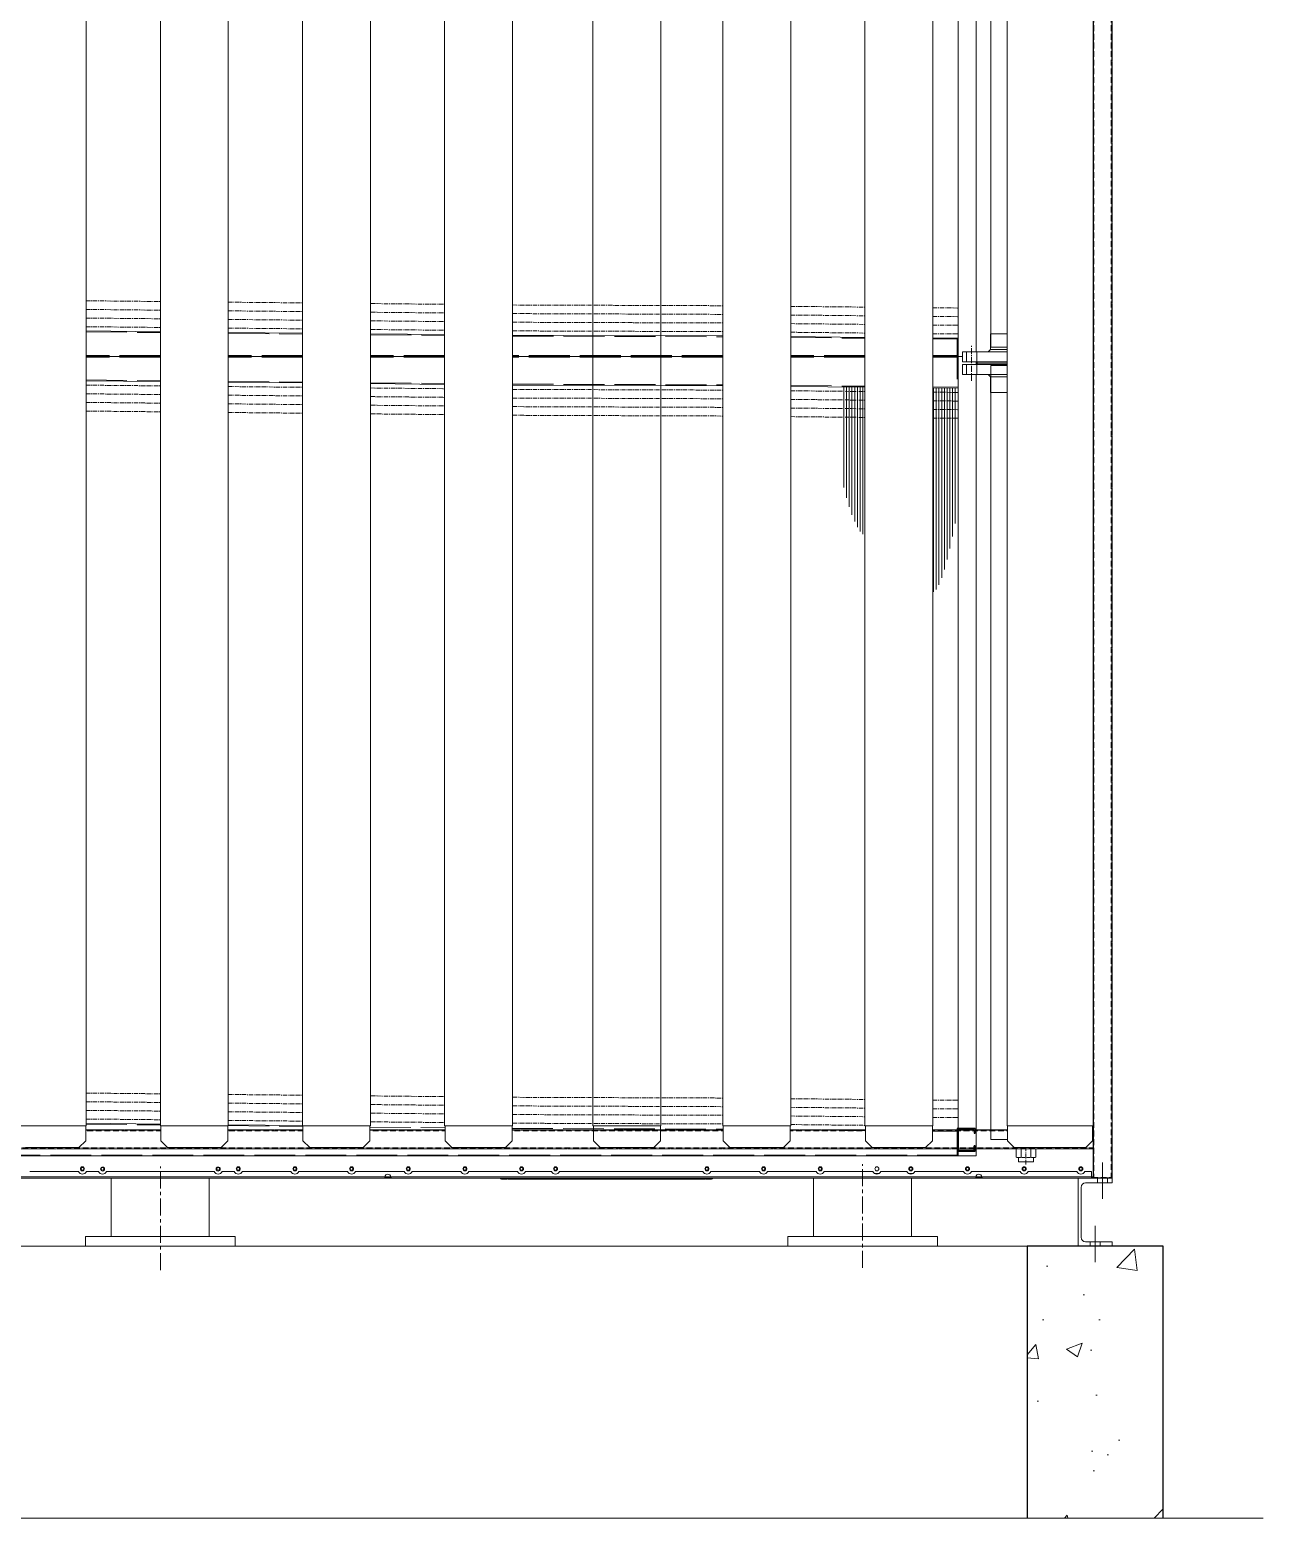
# Model space of a CAD drawing. Header units: millimetres. Extents: x -662582 to 33115, y -140469 to 24125.
# Drawn here: x 7375 to 10096, y 9062 to 12346 of the extents above; entities that cross this region are included whole.
import ezdxf

# ---------------------------------------------------------------- set-up
doc = ezdxf.new("R2010")
doc.units = ezdxf.units.MM
for name, pattern in [('CENTER', [2, 1.25, -0.25, 0.25, -0.25]), ('CENTERX2', [4, 2.5, -0.5, 0.5, -0.5]), ('DASHED', [15, 12, -3]), ('HIDDEN', [0.375, 0.25, -0.125]), ('HIDDENX2', [0.75, 0.5, -0.25])]:
    doc.linetypes.add(name, pattern=pattern)
for name, color, linetype in [('center', 1, 'CENTER'), ('HIDD', 2, 'HIDDENX2'), ('냉각탑_기초', 23, 'Continuous')]:
    doc.layers.add(name, color=color, linetype=linetype)

# ---------------------------------------------------------------- blocks, each defined once
blk = doc.blocks.new('435')
for p, q in [((-131382, 21088.8), (-131342, 21088.8)), ((-131382, 21088.8), (-131382, 21078.8)), ((-131380, 21086.8), (-131344, 21086.8)), ((-131380, 21086.8), (-131380, 21078.8)), ((-131344, 21086.8), (-131344, 21040.8)), ((-131342, 21088.8), (-131342, 21038.8)), ((-131342, 21088.8), (-131342, 21038.8)), ((-131380, 21078.8), (-131382, 21078.8)), ((-131382, 21038.8), (-131382, 21050.8)), ((-131382, 21050.8), (-131380, 21050.8)), ((-131342, 21038.8), (-131382, 21038.8)), ((-131380, 21040.8), (-131380, 21050.8)), ((-131344, 21040.8), (-131380, 21040.8))]:
    blk.add_line(p, q)
blk = doc.blocks.new('3')
at = {"lineweight": 20}
for p, q in [((7499, 9928.1), (7499, 13369.1)), ((7662.7, 9928.1), (7662.7, 13369.1)), ((7812.7, 9928.1), (7812.7, 13369.1)), ((7976.3, 9928.1), (7976.3, 13369.1)), ((8126.3, 9928.1), (8126.3, 13369.1)), ((8290, 9928.1), (8290, 13369.1)), ((8440, 9928.1), (8440, 13369.1)), ((8617.3, 9928.1), (8617.3, 13369.1)), ((8767.3, 9928.1), (8767.3, 13369.1)), ((8903.6, 9928.1), (8903.6, 13369.1)), ((9053.6, 9928.1), (9053.6, 13369.1)), ((9217.3, 9928.1), (9217.3, 13369.1)), ((9367.3, 9928.1), (9367.3, 13369.1)), ((9530.9, 9928.1), (9530.9, 13369.1)), ((9720.7, 9928.1), (9720.7, 13369.1)), ((7349, 9928.1), (7499, 9928.1)), ((7498, 9928.1), (7498, 9895.1)), ((7662.7, 9928.1), (7812.7, 9928.1)), ((7663.7, 9928.1), (7663.7, 9895.1)), ((7811.7, 9928.1), (7811.7, 9895.1)), ((7976.3, 9928.1), (8126.3, 9928.1)), ((7977.3, 9928.1), (7977.3, 9895.1)), ((8125.3, 9928.1), (8125.3, 9895.1)), ((8290, 9928.1), (8440, 9928.1)), ((8291, 9928.1), (8291, 9895.1)), ((8439, 9928.1), (8439, 9895.1)), ((8617.3, 9928.1), (8767.3, 9928.1)), ((8618.3, 9928.1), (8618.3, 9895.1)), ((8766.3, 9928.1), (8766.3, 9895.1)), ((8903.6, 9928.1), (9053.6, 9928.1)), ((8904.6, 9928.1), (8904.6, 9895.1)), ((9052.6, 9928.1), (9052.6, 9895.1)), ((9217.3, 9928.1), (9367.3, 9928.1)), ((9218.3, 9928.1), (9218.3, 9895.1)), ((9366.3, 9928.1), (9366.3, 9895.1)), ((9530.9, 9928.1), (9720.7, 9928.1)), ((9531.9, 9928.1), (9531.9, 9895.1)), ((9719.7, 9928.1), (9719.7, 9895.1)), ((7498, 9895.1), (7483, 9880.1)), ((7663.7, 9895.1), (7678.7, 9880.1)), ((7811.7, 9895.1), (7796.7, 9880.1)), ((7977.3, 9895.1), (7992.3, 9880.1)), ((8125.3, 9895.1), (8110.3, 9880.1)), ((8291, 9895.1), (8306, 9880.1)), ((8439, 9895.1), (8424, 9880.1)), ((8618.3, 9895.1), (8633.3, 9880.1)), ((8766.3, 9895.1), (8751.3, 9880.1)), ((8904.6, 9895.1), (8919.6, 9880.1)), ((9052.6, 9895.1), (9037.6, 9880.1)), ((9218.3, 9895.1), (9233.3, 9880.1)), ((9366.3, 9895.1), (9351.3, 9880.1)), ((9531.9, 9895.1), (9546.9, 9880.1)), ((9719.7, 9895.1), (9704.7, 9880.1)), ((7365, 9880.1), (7483, 9880.1)), ((7678.7, 9880.1), (7796.7, 9880.1)), ((7992.3, 9880.1), (8110.3, 9880.1)), ((8306, 9880.1), (8424, 9880.1)), ((8633.3, 9880.1), (8751.3, 9880.1)), ((8919.6, 9880.1), (9037.6, 9880.1)), ((9233.3, 9880.1), (9351.3, 9880.1)), ((9546.9, 9880.1), (9704.7, 9880.1)), ((9730.7, 9802.1), (9730.7, 9812.1)), ((9752.7, 9802.1), (9752.7, 9812.1)), ((5637.7, 9662.1), (9687.7, 9662.1)), ((9714.2, 9662.1), (9714.2, 9672.1)), ((9736.2, 9662.1), (9736.2, 9672.1))]:
    blk.add_line(p, q, dxfattribs=at)
at = {"lineweight": 20, "ltscale": 7.5}
for p, q in [((9422.7, 13374.1), (9422.7, 9863.5)), ((9462.7, 13374.1), (9462.7, 11635.8)), ((9494.9, 13354.1), (9494.9, 11645.8)), ((7499, 11681.8), (7662.7, 11680.2)), ((7812.7, 11678.7), (7976.3, 11677.1)), ((8126.3, 11675.6), (8290, 11674)), ((8440, 11672.5), (8903.6, 11670.9)), ((9053.6, 11669.4), (9217.3, 11667.8)), ((9367.3, 11666.3), (9422.7, 11665.8)), ((9494.9, 11645.8), (9530.9, 11645.8)), ((7662.7, 11625.8), (7499, 11625.8)), ((7976.3, 11625.8), (7812.7, 11625.8)), ((8290, 11625.8), (8126.3, 11625.8)), ((8290, 11625.8), (8126.3, 11625.8)), ((8903.6, 11625.8), (8440, 11625.8)), ((9217.3, 11625.8), (9053.6, 11625.8)), ((9217.3, 11625.8), (9053.6, 11625.8)), ((9432.7, 11625.8), (9367.3, 11625.8)), ((9432.7, 11625.8), (9367.3, 11625.8)), ((9462.7, 11613.8), (9462.7, 11607.8)), ((9494.9, 11605.8), (9494.9, 9897.5)), ((9494.9, 11605.8), (9530.9, 11605.8)), ((7499, 11571.8), (7662.7, 11570.2)), ((7812.7, 11568.7), (7976.3, 11567.1)), ((8126.3, 11565.6), (8290, 11564)), ((8440, 11562.5), (8903.6, 11560.9)), ((9462.7, 11585.8), (9462.7, 9861.5)), ((9053.6, 11559.4), (9217.3, 11557.8)), ((9367.3, 11556.3), (9422.7, 11555.8)), ((7499, 9933.5), (7662.7, 9931.9)), ((7812.7, 9930.4), (7976.3, 9928.8)), ((9494.9, 9897.5), (9531.9, 9897.5)), ((9462.7, 9861.5), (5862.7, 9861.5)), ((9551.1, 9859.1), (9551.1, 9877.1)), ((9556.5, 9858), (9556.5, 9848.6)), ((9561.9, 9859.1), (9561.9, 9877.1)), ((9583.5, 9859.1), (9583.5, 9877.1)), ((9588.9, 9858), (9588.9, 9848.6)), ((9594.3, 9859.1), (9594.3, 9877.1)), ((9588.9, 9848.6), (9556.5, 9848.6))]:
    blk.add_line(p, q, dxfattribs=at)
at = {"color": 7, "lineweight": 20}
for p, q in [((9720.7, 10316.9), (9720.7, 13239.1)), ((5640.3, 9812.1), (9685.1, 9812.1)), ((7554.4, 9812.1), (7554.4, 9684.1)), ((7770.7, 9812.1), (7770.7, 9684.1)), ((9104, 9812.1), (9104, 9684.1)), ((9320.3, 9812.1), (9320.3, 9684.1)), ((7497.5, 9684.1), (7827.5, 9684.1)), ((7497.5, 9662.1), (7497.5, 9684.1)), ((7497.5, 9662.1), (7827.5, 9662.1)), ((7800.7, 9662.1), (7584.4, 9662.1)), ((7827.5, 9662.1), (7827.5, 9684.1)), ((9047.1, 9684.1), (9377.1, 9684.1)), ((9047.1, 9662.1), (9047.1, 9684.1)), ((9047.1, 9662.1), (9377.1, 9662.1)), ((9350.3, 9662.1), (9134, 9662.1)), ((9377.1, 9662.1), (9377.1, 9684.1))]:
    blk.add_line(p, q, dxfattribs=at)
at = {"color": 1, "linetype": 'CENTER', "lineweight": 20, "ltscale": 7.5}
for p, q in [((7499, 11748.5), (7662.7, 11746.9)), ((7499, 11729.4), (7662.7, 11727.8)), ((7812.7, 11745.4), (7976.3, 11743.8)), ((7812.7, 11726.3), (7976.3, 11724.7)), ((8126.3, 11742.3), (8290, 11740.7)), ((8440, 11739.2), (8903.6, 11737.6)), ((9053.6, 11736.1), (9217.3, 11734.5)), ((9367.3, 11733), (9423.3, 11732.5)), ((7499, 11710.4), (7662.7, 11708.8)), ((7812.7, 11707.3), (7976.3, 11705.7)), ((8126.3, 11723.2), (8290, 11721.6)), ((8126.3, 11704.2), (8290, 11702.6)), ((8440, 11720.2), (8903.6, 11718.5)), ((8440, 11701.1), (8903.6, 11699.5)), ((9053.6, 11717.1), (9217.3, 11715.4)), ((9053.6, 11698), (9217.3, 11696.4)), ((9367.3, 11714), (9423.2, 11713.4)), ((9367.3, 11694.9), (9423, 11694.4)), ((7499, 11691.3), (7662.7, 11689.7)), ((7812.7, 11688.2), (7976.3, 11686.6)), ((8126.3, 11685.1), (8290, 11683.5)), ((8440, 11682), (8903.6, 11680.4)), ((9053.6, 11679), (9217.3, 11677.3)), ((9367.3, 11675.9), (9422.8, 11675.3)), ((7499, 11562.3), (7662.7, 11560.7)), ((7499, 11543.2), (7662.7, 11541.6)), ((7812.7, 11559.2), (7976.3, 11557.6)), ((7812.7, 11540.1), (7976.3, 11538.5)), ((8126.3, 11556.1), (8290, 11554.5)), ((8126.3, 11537), (8290, 11535.4)), ((8440, 11553), (8903.6, 11551.4)), ((8440, 11533.9), (8903.6, 11532.3)), ((9053.6, 11549.9), (9217.3, 11548.3)), ((9053.6, 11530.9), (9217.3, 11529.2)), ((9367.3, 11546.8), (9422.6, 11546.3)), ((7499, 11524.2), (7662.7, 11522.6)), ((7499, 11505.1), (7662.7, 11503.5)), ((7812.7, 11521.1), (7976.3, 11519.5)), ((7812.7, 11502), (7976.3, 11500.4)), ((8126.3, 11518), (8290, 11516.4)), ((8126.3, 11498.9), (8290, 11497.3)), ((8440, 11514.9), (8903.6, 11513.3)), ((8440, 11495.8), (8903.6, 11494.2)), ((9053.6, 11511.8), (9217.3, 11510.2)), ((9367.3, 11527.8), (9422.4, 11527.2)), ((9367.3, 11508.7), (9422.2, 11508.2)), ((9053.6, 11492.8), (9217.3, 11491.1)), ((9367.3, 11489.7), (9422, 11489.1)), ((7499, 10000.2), (7662.7, 9998.6)), ((7812.7, 9997.1), (7976.3, 9995.5)), ((8126.3, 9994), (8290, 9992.4)), ((8440, 9990.9), (8903.6, 9989.3)), ((9053.6, 9987.8), (9217.3, 9986.2)), ((9367.3, 9984.7), (9423.3, 9984.2)), ((7499, 9981.1), (7662.7, 9979.5)), ((7499, 9962.1), (7662.7, 9960.5)), ((7812.7, 9978), (7976.3, 9976.4)), ((7812.7, 9959), (7976.3, 9957.4)), ((8126.3, 9974.9), (8290, 9973.3)), ((8126.3, 9955.9), (8290, 9954.3)), ((8440, 9971.9), (8903.6, 9970.2)), ((8440, 9952.8), (8903.6, 9951.2)), ((9053.6, 9968.8), (9217.3, 9967.1)), ((9367.3, 9965.7), (9423.2, 9965.1)), ((7499, 9943), (7662.7, 9941.4)), ((7812.7, 9939.9), (7976.3, 9938.3)), ((8126.3, 9936.8), (8290, 9935.2)), ((8440, 9933.7), (8903.6, 9932.1)), ((9053.6, 9949.7), (9217.3, 9948.1)), ((9053.6, 9930.7), (9217.3, 9929)), ((9367.3, 9946.6), (9423, 9946.1)), ((9572.7, 9842.8), (9572.7, 9877.1))]:
    blk.add_line(p, q, dxfattribs=at)
at = {"color": 6, "linetype": 'DASHED', "lineweight": 20, "ltscale": 7.5}
for p, q in [((7499, 11679.8), (7662.7, 11678.2)), ((7812.7, 11676.7), (7976.3, 11675.1)), ((8126.3, 11673.6), (8290, 11672)), ((8440, 11670.5), (8903.6, 11668.9)), ((9053.6, 11667.4), (9217.3, 11665.8)), ((9367.3, 11664.3), (9422.7, 11663.8)), ((9420.7, 11665.8), (9420.7, 11555.8)), ((7662.7, 11627.8), (7499, 11627.8)), ((7976.3, 11627.8), (7812.7, 11627.8)), ((8290, 11627.8), (8126.3, 11627.8)), ((8903.6, 11627.8), (8440, 11627.8)), ((9217.3, 11627.8), (9053.6, 11627.8)), ((9422.7, 11627.8), (9367.3, 11627.8)), ((7662.7, 11623.8), (7499, 11623.8)), ((7976.3, 11623.8), (7812.7, 11623.8)), ((8290, 11623.8), (8126.3, 11623.8)), ((8903.6, 11623.8), (8440, 11623.8)), ((9217.3, 11623.8), (9053.6, 11623.8)), ((9422.7, 11623.8), (9367.3, 11623.8)), ((7499, 11573.8), (7662.7, 11572.2)), ((7812.7, 11570.7), (7976.3, 11569.1)), ((8126.3, 11567.6), (8290, 11566)), ((8440, 11564.5), (8903.6, 11562.9)), ((9053.6, 11561.4), (9217.3, 11559.8)), ((9367.3, 11558.3), (9422.7, 11557.8)), ((7499, 9931.5), (7662.7, 9929.9)), ((7812.7, 9928.4), (7977.3, 9926.8)), ((8125.3, 9925.3), (8291, 9923.7)), ((8439, 9922.2), (8904.6, 9920.6)), ((9052.6, 9919.1), (9218.3, 9917.5)), ((9366.3, 9916), (9422.7, 9915.5)), ((9420.7, 9917.5), (9420.7, 9863.5)), ((9422.7, 9863.5), (5900.7, 9863.5))]:
    blk.add_line(p, q, dxfattribs=at)
at = {"color": 0, "lineweight": 20, "ltscale": 30}
for p, q in [((9530.9, 11675.8), (9494.7, 11675.8)), ((9494.7, 11675.8), (9494.7, 11640.8)), ((9530.9, 11635.8), (9432.7, 11635.8)), ((9432.7, 11635.8), (9432.7, 11613.8)), ((9441.2, 11635.8), (9441.2, 11613.8)), ((9464.2, 11635.8), (9464.2, 11613.8)), ((9494.7, 11640.8), (9489.4, 11635.8)), ((9530.9, 11640.8), (9494.7, 11640.8)), ((9530.9, 11613.8), (9432.7, 11613.8)), ((9530.9, 11607.8), (9432.7, 11607.8)), ((9432.7, 11585.8), (9432.7, 11607.8)), ((9441.2, 11585.8), (9441.2, 11607.8)), ((9464.2, 11585.8), (9464.2, 11607.8)), ((9465.3, 11607.8), (9465.3, 11613.8)), ((9530.9, 11610.8), (9465.3, 11610.8)), ((9530.9, 11585.8), (9432.7, 11585.8)), ((9494.7, 11580.8), (9489.4, 11585.8)), ((9530.9, 11580.8), (9494.7, 11580.8)), ((9494.7, 11545.8), (9494.7, 11580.8)), ((9530.9, 11545.8), (9494.7, 11545.8))]:
    blk.add_line(p, q, dxfattribs=at)
at = {"color": 1, "linetype": 'CENTER', "lineweight": 20, "ltscale": 10}
blk.add_line((9452.7, 11571.5), (9452.7, 11650.1), dxfattribs=at)
at = {"color": 5, "lineweight": 20, "ltscale": 7.5}
for p, q in [((9170.7, 11558.9), (9170.7, 11336.2)), ((9176.7, 11558.8), (9176.7, 11314)), ((9182.7, 11558.7), (9182.7, 11293.9)), ((9188.7, 11558.7), (9188.7, 11276.2)), ((9194.7, 11558.6), (9194.7, 11261.2)), ((9200.7, 11558.5), (9200.7, 11249)), ((9206.7, 11558.4), (9206.7, 11239.7)), ((9212.7, 11558.4), (9212.7, 11233.4)), ((9368.7, 11556.5), (9368.7, 11106)), ((9374.7, 11556.4), (9374.7, 11111.2)), ((9380.7, 11556.3), (9380.7, 11121.8)), ((9386.7, 11556.2), (9386.7, 11136.9)), ((9392.7, 11556.2), (9392.7, 11155.7)), ((9398.7, 11556.1), (9398.7, 11177.6)), ((9404.7, 11556), (9404.7, 11202.1)), ((9410.7, 11555.9), (9410.7, 11228.6)), ((9416.7, 11555.9), (9416.7, 11256.8))]:
    blk.add_line(p, q, dxfattribs=at)
at = {"color": 7, "lineweight": 20, "ltscale": 0.2055}
blk.add_line((9720.7, 9815.5), (9720.7, 10308.7), dxfattribs=at)
at = {"color": 7, "lineweight": 20, "ltscale": 0.201042}
blk.add_line((9762.7, 9813.8), (9762.7, 10296.3), dxfattribs=at)
at = {"color": 7, "lineweight": 20, "ltscale": 0.044866}
for p, q in [((9762.7, 10125.4), (9762.7, 10017.7)), ((9762.7, 10000.4), (9762.7, 9892.7))]:
    blk.add_line(p, q, dxfattribs=at)
at = {"color": 7, "lineweight": 20, "ltscale": 0.003608}
for p, q in [((9762.7, 10017.7), (9762.7, 10009.1)), ((9762.7, 10000.4), (9762.7, 10009.1)), ((9762.7, 9892.7), (9762.7, 9884.1)), ((9762.7, 9875.4), (9762.7, 9884.1)), ((9762.7, 9842.7), (9762.7, 9834.1)), ((9762.7, 9825.4), (9762.7, 9834.1))]:
    blk.add_line(p, q, dxfattribs=at)
at = {"color": 7, "lineweight": 20, "ltscale": 0.000834318}
for p, q in [((9762.7, 9942.1), (9762.7, 9942.1)), ((9762.7, 9832.1), (9762.7, 9832.1))]:
    blk.add_line(p, q, dxfattribs=at)
at = {"color": 7, "lineweight": 20, "ltscale": 0.000834992}
blk.add_line((9762.7, 9938.9), (9762.7, 9938.9), dxfattribs=at)
at = {"color": 7, "lineweight": 20, "ltscale": 0.013616}
blk.add_line((9762.7, 9875.4), (9762.7, 9842.7), dxfattribs=at)
at = {"color": 7, "lineweight": 20, "ltscale": 0.044641}
for p, q in [((7481.8, 9827.1), (7374.6, 9827.1)), ((7950.8, 9827.1), (7843.6, 9827.1)), ((8075.8, 9827.1), (7968.6, 9827.1)), ((8200.8, 9827.1), (8093.6, 9827.1)), ((8325.8, 9827.1), (8218.6, 9827.1)), ((8450.8, 9827.1), (8343.6, 9827.1)), ((8984.8, 9827.1), (8877.6, 9827.1)), ((9109.8, 9827.1), (9002.6, 9827.1)), ((9234.8, 9827.1), (9127.6, 9827.1)), ((9434.8, 9827.1), (9327.6, 9827.1)), ((9559.8, 9827.1), (9452.6, 9827.1)), ((9684.8, 9827.1), (9577.6, 9827.1))]:
    blk.add_line(p, q, dxfattribs=at)
at = {"color": 7, "lineweight": 20, "ltscale": 0.0111}
for p, q in [((7526.3, 9827.1), (7499.6, 9827.1)), ((7825.8, 9827.1), (7799.1, 9827.1))]:
    blk.add_line(p, q, dxfattribs=at)
at = {"color": 7, "lineweight": 20, "ltscale": 1.93507e-05}
for p, q in [((7535.2, 9821.6), (7535.2, 9821.6)), ((7790.2, 9821.6), (7790.2, 9821.6))]:
    blk.add_line(p, q, dxfattribs=at)
at = {"color": 7, "lineweight": 20, "ltscale": 0.007604}
blk.add_line((7781.3, 9827.1), (7544.1, 9827.1), dxfattribs=at)
at = {"color": 7, "lineweight": 20, "ltscale": 0.023808}
for p, q in [((8525.8, 9827.1), (8468.6, 9827.1)), ((9309.8, 9827.1), (9252.6, 9827.1))]:
    blk.add_line(p, q, dxfattribs=at)
at = {"color": 7, "lineweight": 20, "ltscale": 0.006725}
blk.add_line((8859.8, 9827.1), (8543.6, 9827.1), dxfattribs=at)
at = {"color": 7, "lineweight": 20, "ltscale": 0.00439}
for p, q in [((9249, 9823.1), (9238.4, 9823.1)), ((9324, 9823.1), (9313.4, 9823.1))]:
    blk.add_line(p, q, dxfattribs=at)
at = {"color": 7, "lineweight": 20, "ltscale": 0.005987}
blk.add_line((9717, 9827.1), (9702.6, 9827.1), dxfattribs=at)
at = {"color": 7, "lineweight": 20, "ltscale": 0.004833}
for p, q in [((9717, 9827.1), (9717, 9815.5)), ((8427.2, 9810.1), (8415.6, 9810.1)), ((8867.2, 9810.1), (8878.8, 9810.1))]:
    blk.add_line(p, q, dxfattribs=at)
at = {"color": 1, "linetype": 'CENTERX2', "lineweight": 20, "ltscale": 50}
for p, q in [((9741.7, 9767.1), (9741.7, 9847.1)), ((9725.2, 9627.1), (9725.2, 9707.1))]:
    blk.add_line(p, q, dxfattribs=at)
at = {"color": 7, "lineweight": 20, "ltscale": 0.001168}
blk.add_line((9762.7, 9827.1), (9762.7, 9824.3), dxfattribs=at)
at = {"color": 7, "lineweight": 20, "ltscale": 0.00485}
blk.add_line((9762.7, 9825.4), (9762.7, 9813.8), dxfattribs=at)
at = {"color": 7, "lineweight": 20, "ltscale": 0.003775}
blk.add_line((9762.7, 9815.5), (9762.7, 9824.5), dxfattribs=at)
at = {"color": 7, "lineweight": 20, "ltscale": 0.17433}
for p, q in [((6867.4, 9812.1), (7585.8, 9812.1)), ((7739.6, 9812.1), (8158, 9812.1))]:
    blk.add_line(p, q, dxfattribs=at)
at = {"color": 7, "lineweight": 20, "ltscale": 0.171731}
blk.add_line((6867.5, 9815.5), (8158, 9815.5), dxfattribs=at)
at = {"color": 7, "lineweight": 20, "ltscale": 0.005698}
for p, q in [((8157.9, 9815.5), (8171.5, 9815.5)), ((9461.9, 9815.5), (9475.5, 9815.5))]:
    blk.add_line(p, q, dxfattribs=at)
at = {"color": 7, "lineweight": 20, "ltscale": 0.000833333}
for p, q in [((8158, 9814.1), (8158, 9812.1)), ((8171.4, 9814.1), (8171.4, 9812.1)), ((8427.2, 9810.1), (8427.2, 9812.1)), ((8867.2, 9810.1), (8867.2, 9812.1)), ((9462, 9814.1), (9462, 9812.1)), ((9475.4, 9814.1), (9475.4, 9812.1))]:
    blk.add_line(p, q, dxfattribs=at)
at = {"color": 7, "lineweight": 20, "ltscale": 0.005614}
for p, q in [((8158, 9814.1), (8171.4, 9814.1)), ((8158, 9812.1), (8171.4, 9812.1)), ((9462, 9814.1), (9475.4, 9814.1)), ((9462, 9812.1), (9475.4, 9812.1))]:
    blk.add_line(p, q, dxfattribs=at)
at = {"color": 7, "lineweight": 20, "ltscale": 0.412719}
blk.add_line((8171.4, 9812.1), (9462, 9812.1), dxfattribs=at)
at = {"color": 7, "lineweight": 20, "ltscale": 0.412635}
blk.add_line((8171.5, 9815.5), (9461.9, 9815.5), dxfattribs=at)
at = {"color": 7, "lineweight": 20, "ltscale": 0.000833651}
for p, q in [((8429.2, 9810.1), (8429.2, 9812.1)), ((8865.2, 9810.1), (8865.2, 9812.1))]:
    blk.add_line(p, q, dxfattribs=at)
at = {"color": 7, "lineweight": 20, "ltscale": 0.056667}
blk.add_line((8429.2, 9810.1), (8865.2, 9810.1), dxfattribs=at)
at = {"color": 7, "lineweight": 20, "ltscale": 0.100651}
blk.add_line((9475.4, 9812.1), (9717, 9812.1), dxfattribs=at)
at = {"color": 7, "lineweight": 20, "ltscale": 0.100609}
blk.add_line((9475.5, 9815.5), (9717, 9815.5), dxfattribs=at)
at = {"color": 7, "lineweight": 20, "ltscale": 0.004083}
blk.add_line((9685.1, 9812.1), (9694.9, 9812.1), dxfattribs=at)
at = {"color": 7, "lineweight": 20, "ltscale": 0.125}
for p, q in [((9687.7, 9812.1), (9762.7, 9812.1)), ((9762.7, 9662.1), (9687.7, 9662.1))]:
    blk.add_line(p, q, dxfattribs=at)
at = {"lineweight": 20, "ltscale": 25}
blk.add_line((9687.7, 9812.1), (9687.7, 9662.1), dxfattribs=at)
at = {"color": 7, "lineweight": 20, "ltscale": 0.091667}
blk.add_line((9694.2, 9792.1), (9694.2, 9682.1), dxfattribs=at)
at = {"color": 7, "lineweight": 20, "ltscale": 0.026917}
blk.add_line((9759.5, 9812.1), (9694.9, 9812.1), dxfattribs=at)
at = {"color": 7, "lineweight": 20, "ltscale": 0.05125}
for p, q in [((9762.7, 9802.1), (9704.2, 9802.1)), ((9704.2, 9672.1), (9762.7, 9672.1))]:
    blk.add_line(p, q, dxfattribs=at)
at = {"color": 7, "lineweight": 20, "ltscale": 0.001417}
blk.add_line((9717, 9812.1), (9717, 9815.5), dxfattribs=at)
at = {"color": 7, "lineweight": 20, "ltscale": 0.000708333}
for p, q in [((9717, 9815), (9718.7, 9815)), ((9717, 9814.1), (9718.7, 9814.1))]:
    blk.add_line(p, q, dxfattribs=at)
at = {"color": 7, "lineweight": 20, "ltscale": 0.002958}
blk.add_line((9724.1, 9812.1), (9717, 9812.1), dxfattribs=at)
at = {"color": 7, "lineweight": 20, "ltscale": 0.000837582}
blk.add_line((9718.7, 9815.3), (9720.7, 9815.3), dxfattribs=at)
at = {"color": 7, "lineweight": 20, "ltscale": 0.000375}
blk.add_line((9718.7, 9815), (9718.7, 9814.1), dxfattribs=at)
blk.add_line((9718.7, 9815), (9718.7, 9814.1), dxfattribs=at)
blk.add_line((9718.7, 9815), (9718.7, 9814.1), dxfattribs=at)
blk.add_line((9718.7, 9815), (9718.7, 9814.1), dxfattribs=at)
blk.add_line((9718.7, 9815), (9718.7, 9814.1), dxfattribs=at)
blk.add_line((9718.7, 9815), (9718.7, 9814.1), dxfattribs=at)
at = {"color": 7, "lineweight": 20, "ltscale": 0.000374986}
blk.add_line((9718.7, 9814.1), (9718.7, 9815), dxfattribs=at)
at = {"color": 7, "lineweight": 20, "ltscale": 0.01525}
blk.add_line((9760.7, 9812.1), (9724.1, 9812.1), dxfattribs=at)
at = {"color": 7, "lineweight": 20, "ltscale": 0.008333}
blk.add_line((9762.7, 9812.1), (9762.7, 9802.1), dxfattribs=at)
at = {"color": 7, "lineweight": 20, "ltscale": 0.0625}
blk.add_line((9762.7, 9672.1), (9762.7, 9662.1), dxfattribs=at)
at = {"color": 7, "lineweight": 20}
for centre, radius in [((7490.7, 9833.1), 4.5), ((7490.7, 9833.1), 3), ((7535.2, 9832.6), 4.5), ((7535.2, 9833.1), 3), ((7790.2, 9832.6), 4.5), ((7790.2, 9833.1), 3), ((7834.7, 9833.1), 4.5), ((7834.7, 9833.1), 3), ((7959.7, 9833.1), 4.5), ((7959.7, 9833.1), 3), ((8084.7, 9833.1), 4.5), ((8084.7, 9833.1), 3), ((8209.7, 9833.1), 4.5), ((8209.7, 9833.1), 3), ((8334.7, 9833.1), 4.5), ((8334.7, 9833.1), 3), ((8459.7, 9833.1), 4.5), ((8459.7, 9833.1), 3), ((8534.7, 9833.1), 4.5), ((8534.7, 9833.1), 3), ((8868.7, 9833.1), 4.5), ((8868.7, 9833.1), 3), ((8993.7, 9833.1), 4.5), ((8993.7, 9833.1), 3), ((9118.7, 9833.1), 4.5), ((9118.7, 9833.1), 3), ((9243.7, 9833.1), 4.5), ((9318.7, 9833.1), 4.5), ((9318.7, 9833.1), 3), ((9443.7, 9833.1), 4.5), ((9443.7, 9833.1), 3), ((9568.7, 9833.1), 4.5), ((9568.7, 9833.1), 3), ((9693.7, 9833.1), 4.5), ((9693.7, 9833.1), 3)]:
    blk.add_circle(centre, radius, dxfattribs=at)
for centre, radius, start, end in [((9759.5, 9956.9), 5.2, 52.0246, 52.0532), ((7490.7, 9831.6), 10, 206.7437, 333.2563), ((7535.2, 9831.6), 10, 206.7437, 333.2563), ((7535.2, 9832.1), 4.5, 3.185, 176.8155), ((7790.2, 9831.6), 10, 206.7437, 333.2563), ((7790.2, 9832.1), 4.5, 3.185, 176.8155), ((7834.7, 9831.6), 10, 206.7437, 333.2563), ((7959.7, 9831.6), 10, 206.7437, 333.2563), ((8084.7, 9831.6), 10, 206.7437, 333.2563), ((8164.7, 9814), 7, 12.3734, 167.6266), ((8209.7, 9831.6), 10, 206.7437, 333.2563), ((8334.7, 9831.6), 10, 206.7437, 333.2563), ((8459.7, 9831.6), 10, 206.7437, 333.2563), ((8534.7, 9831.6), 10, 206.7437, 333.2563), ((8868.7, 9831.6), 10, 206.7437, 333.2563), ((8993.7, 9831.6), 10, 206.7437, 333.2563), ((9118.7, 9831.6), 10, 206.7437, 333.2563), ((9243.7, 9831.6), 10, 206.7437, 333.2563), ((9318.7, 9831.6), 10, 206.7437, 333.2563), ((9443.7, 9831.6), 10, 206.7437, 333.2563), ((9468.7, 9814), 7, 12.3734, 167.6266), ((9568.7, 9831.6), 10, 206.7437, 333.2563), ((9693.7, 9831.6), 10, 206.7437, 333.2563), ((8174.3, 9813.2), 16.6, 171.9124, 179.4428), ((8155.1, 9813.2), 16.6, 0.5572, 8.0877), ((8415.6, 9813.5), 3.4, 204.3017, 270), ((8415.6, 9813.5), 1.4, 268.112, 270), ((8878.8, 9813.5), 3.4, 270, 335.6983), ((8878.8, 9813.5), 1.4, 270, 271.888), ((9478.3, 9813.2), 16.6, 171.9124, 179.4428), ((9459.1, 9813.2), 16.6, 0.5572, 8.0877), ((9704.2, 9792.1), 10, 90, 180), ((9715.3, 9815.5), 3.4, 299.9991, 335.6839), ((9704.2, 9682.1), 10, 180, 270)]:
    blk.add_arc(centre, radius, start, end, dxfattribs=at)
at = {"lineweight": 20, "ltscale": 7.5}
for centre in [(9556.5, 9859.1), (9567.3, 9859.1), (9578.1, 9859.1), (9588.9, 9859.1)]:
    blk.add_ellipse(centre, major_axis=(5.4, 0), ratio=0.200221, start_param=3.141593, end_param=6.283185, dxfattribs=at)
at = {"color": 7, "lineweight": 20}
for points in [[(8158, 9814.1), (8157.9, 9814.1), (8157.8, 9814.1), (8157.8, 9814.1), (8157.8, 9814.2), (8157.7, 9814.3)], [(8171.7, 9814.3), (8171.6, 9814.2), (8171.6, 9814.1), (8171.5, 9814.1), (8171.5, 9814.1), (8171.4, 9814.1)], [(9462, 9814.1), (9461.9, 9814.1), (9461.8, 9814.1), (9461.8, 9814.1), (9461.8, 9814.2), (9461.7, 9814.3)], [(9475.7, 9814.3), (9475.6, 9814.2), (9475.6, 9814.1), (9475.5, 9814.1), (9475.5, 9814.1), (9475.4, 9814.1)]]:
    blk.add_open_spline(points, degree=5, dxfattribs=at)
for points, knots in [([(8158, 9812.1), (8157.9, 9812.1), (8157.8, 9812.1), (8157.8, 9812.2), (8157.7, 9812.5), (8157.7, 9812.8), (8157.7, 9813), (8157.7, 9813.1), (8157.7, 9813.3)], [0, 0, 0, 0, 0, 0, 3.009, 3.009, 3.009, 4.870321, 4.870321, 4.870321, 4.870321, 4.870321, 4.870321]), ([(8171.7, 9813.3), (8171.7, 9813), (8171.7, 9812.7), (8171.6, 9812.4), (8171.6, 9812.2), (8171.5, 9812.1), (8171.5, 9812.1), (8171.4, 9812.1), (8171.4, 9812.1)], [0, 0, 0, 0, 0, 0, 3.956241, 3.956241, 3.956241, 4.866694, 4.866694, 4.866694, 4.866694, 4.866694, 4.866694]), ([(9462, 9812.1), (9461.9, 9812.1), (9461.8, 9812.1), (9461.8, 9812.2), (9461.7, 9812.5), (9461.7, 9812.8), (9461.7, 9813), (9461.7, 9813.1), (9461.7, 9813.3)], [0, 0, 0, 0, 0, 0, 3.009, 3.009, 3.009, 4.870321, 4.870321, 4.870321, 4.870321, 4.870321, 4.870321]), ([(9475.7, 9813.3), (9475.7, 9813), (9475.7, 9812.7), (9475.6, 9812.4), (9475.6, 9812.2), (9475.5, 9812.1), (9475.5, 9812.1), (9475.4, 9812.1), (9475.4, 9812.1)], [0, 0, 0, 0, 0, 0, 3.956241, 3.956241, 3.956241, 4.866694, 4.866694, 4.866694, 4.866694, 4.866694, 4.866694])]:
    blk.add_open_spline(points, degree=5, knots=knots, dxfattribs=at)
at = {"layer": 'center', "lineweight": 20}
for p, q in [((9720.7, 13412.1), (9720.7, 9812.1)), ((9762.7, 13412.1), (9762.7, 9812.1)), ((7498, 9919.1), (7663.7, 9919.1)), ((7811.7, 9919.1), (7977.3, 9919.1)), ((8125.3, 9919.1), (8291, 9919.1)), ((8439, 9919.1), (8904.6, 9919.1)), ((9052.6, 9919.1), (9218.3, 9919.1)), ((9366.3, 9919.1), (9531.9, 9919.1)), ((9719.7, 9919.1), (9720.7, 9919.1)), ((5604.7, 9877.1), (9720.7, 9877.1)), ((9762.7, 9812.1), (9720.7, 9812.1))]:
    blk.add_line(p, q, dxfattribs=at)
at = {"layer": 'center', "lineweight": 20, "ltscale": 30}
for p, q in [((7662.7, 9609.8), (7662.7, 9838.5)), ((9212.3, 9614.7), (9212.3, 9843.7))]:
    blk.add_line(p, q, dxfattribs=at)
at = {"layer": 'HIDD', "linetype": 'HIDDEN', "lineweight": 20}
for p, q in [((9722.7, 13409.9), (9722.7, 9814.1)), ((9760.7, 13409.9), (9760.7, 9939.3)), ((9760.7, 9935.1), (9760.7, 9814.1)), ((7498, 9917.1), (7663.7, 9917.1)), ((7811.7, 9917.1), (7977.3, 9917.1)), ((8125.3, 9917.1), (8291, 9917.1)), ((8439, 9917.1), (8904.6, 9917.1)), ((9052.6, 9917.1), (9218.3, 9917.1)), ((9366.3, 9917.1), (9531.9, 9917.1)), ((9719.7, 9917.1), (9720.7, 9917.1)), ((5606.7, 9879.1), (9720.7, 9879.1)), ((9760.7, 9814.1), (9722.7, 9814.1))]:
    blk.add_line(p, q, dxfattribs=at)
at = {"lineweight": 20, "xscale": -1}
blk.add_blockref('435', (-121921.3, -11166.7), dxfattribs=at)

msp = doc.modelspace()

# ---------------------------------------------------------------- hatches: boundary and pattern name
at = {"layer": '냉각탑_기초', "lineweight": 20, "ltscale": 30}
h = msp.add_hatch(dxfattribs=at)
h.set_pattern_fill('AR-CONC', color=256, scale=50, style=0)
h.set_pattern_definition([(50, (-7183.34, -6879.23), (358.63, -31.376), [37.5, -412.5]), (355, (-7183.34, -6879.23), (-69.3757, 376.096), [30, -330]), (100.4514, (-7153.45, -6881.85), (289.2547, 344.72), [31.87, -350.571]), (46.1842, (-7183.34, -6779.23), (533.6205, -82.7595), [56.25, -618.75]), (96.6356, (-7138.87, -6786.13), (467.331, 487.059), [47.805, -525.856]), (351.1842, (-7183.34, -6779.23), (467.331, 487.059), [45, -495]), (21, (-7133.34, -6804.23), (298.4535, -201.3094), [37.5, -412.5]), (326, (-7133.34, -6804.23), (121.6577, 362.575), [30, -330]), (71.4514, (-7108.46, -6821), (420.1113, 161.265), [31.87, -350.571]), (37.5, (-7183.34, -6879.23), (6.0799, 166.4469), [0, -326, 0, -335, 0, -331.25]), (7.5, (-7183.34, -6879.23), (131.5348, 197.2059), [0, -191, 0, -318.5, 0, -126.25]), (327.5, (-7294.84, -6879.23), (266.9112, -11.2774), [0, -125, 0, -390, 0, -517.5]), (317.5, (-7344.84, -6879.23), (291.593, 50.0525), [0, -162.5, 0, -259, 0, -367.5])])
h.paths.add_polyline_path([(9575.2, 9662.1), (9875.2, 9662.1), (9875.2, 9062.1), (9575.2, 9062.1)])

# ---------------------------------------------------------------- linework, layer by layer
msp.add_line((5338.1, 9062.1), (10096.1, 9062.1), dxfattribs=at)
at = {"layer": '냉각탑_기초', "ltscale": 30}
msp.add_lwpolyline([(9875.2, 9062.1), (9875.2, 9662.1), (9575.2, 9662.1), (9575.2, 9062.1)], dxfattribs=at)

# ---------------------------------------------------------------- block references
msp.add_blockref('3', (0, 0))

doc.saveas('drawing.dxf')
